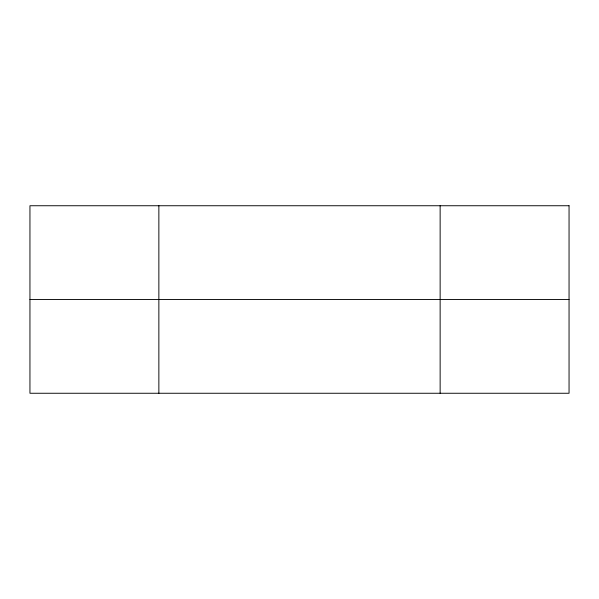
<?xml version="1.0" encoding="UTF-8"?>
<svg xmlns="http://www.w3.org/2000/svg" width="599" height="599" viewBox="0 0 599 599"><rect width="100%" height="100%" fill="white"/><g stroke="black" fill="none" stroke-linecap="round" stroke-linejoin="round"><path stroke-width="0.9" d="M29.95 299.5L569.05 299.5M440.138 205.742L440.138 393.258M158.862 205.742L158.862 393.258M569.05 205.742L29.95 205.742L29.95 393.258L569.05 393.258L569.05 205.742"/></g></svg>
